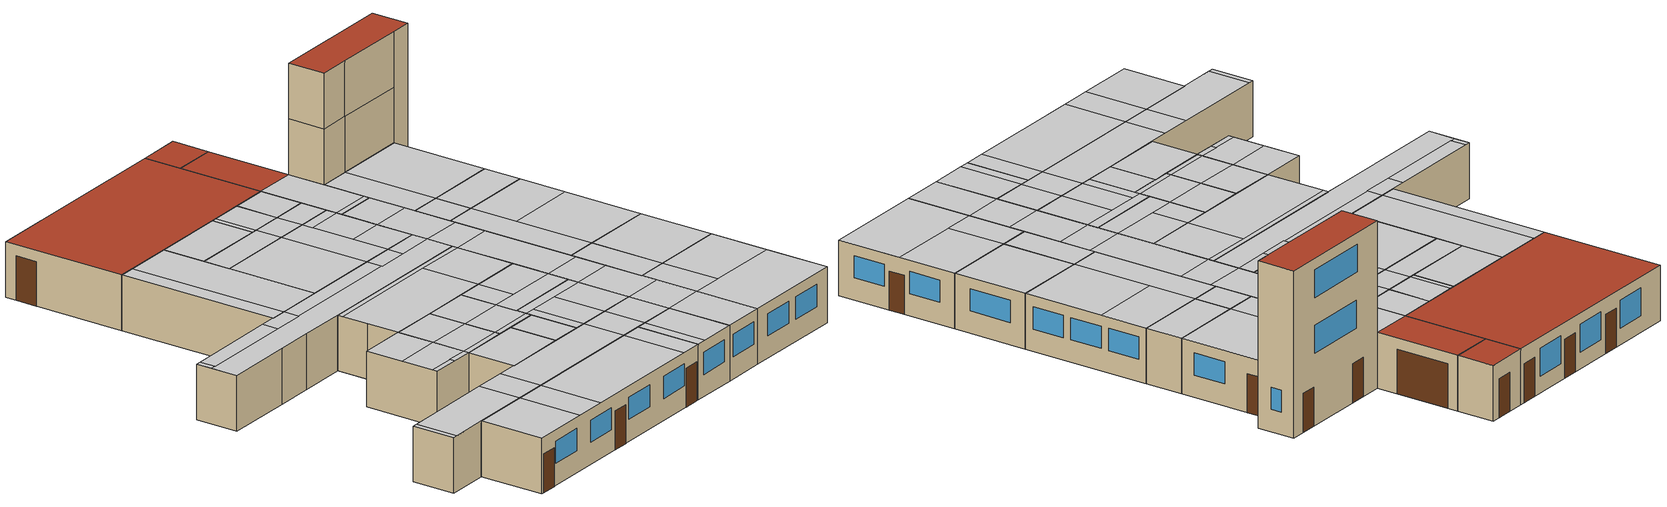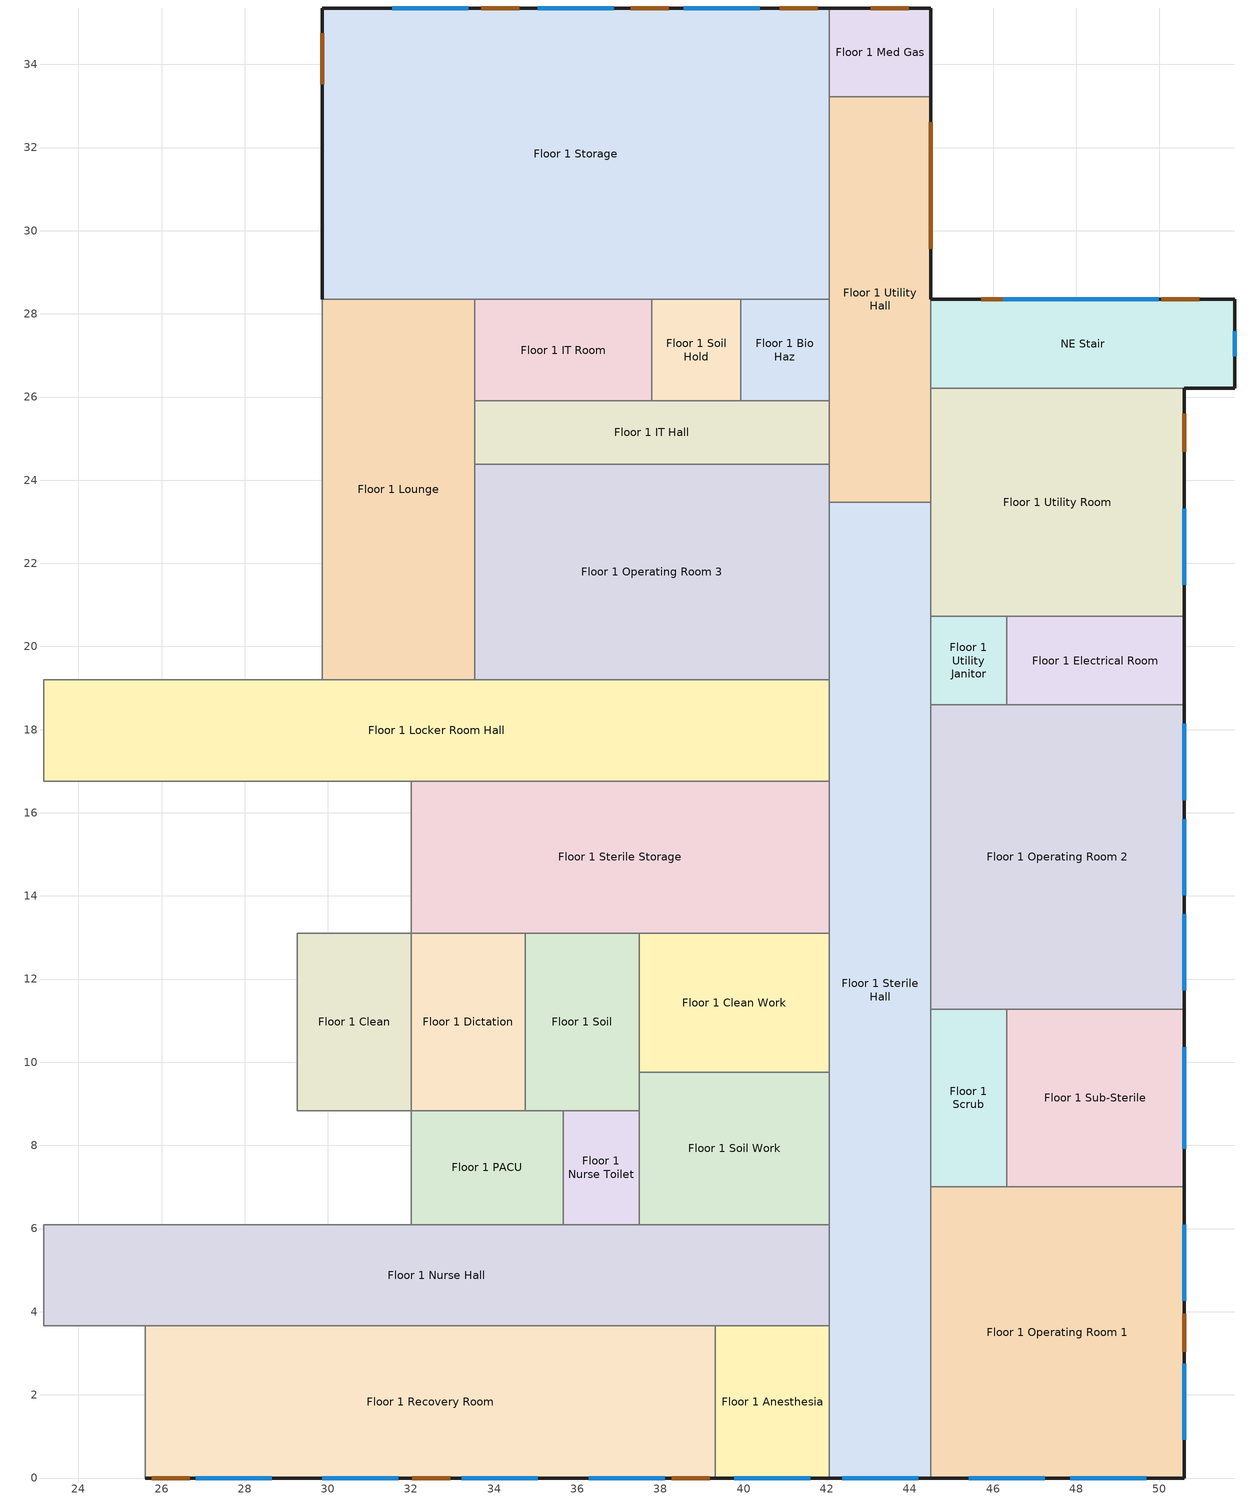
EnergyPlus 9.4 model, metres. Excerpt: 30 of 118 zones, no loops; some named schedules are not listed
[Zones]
Floor 1 Anesthesia
 floor ground (ext_slab_8in_with_carpet): 42.06,3.66 42.06,0 39.32,0 39.32,3.66 z0
 wall outside (nonres_ext_wall): 39.32,0 42.06,0 z0:3.05
 wall to Floor 1 Nurse Hall (int_wall): 42.06,3.66 39.32,3.66 z0:3.05
 wall to Floor 1 Recovery Room (int_wall): 39.32,3.66 39.32,0 z0:3.05
 wall to Floor 1 Sterile Hall (int_wall): 42.06,0 42.06,3.66 z0:3.05
 window (Window_U_0.40_SHGC_0.38): 39.78,0 41.61,0 z1.22:2.44
 ceiling to Floor 2 Exam 4 (int_slab_ceiling): 42.06,3.66 39.93,3.66 39.93,0 42.06,0 z3.05
 ceiling to Floor 2 Exam Hall 3 (int_slab_ceiling): 39.32,0 39.93,0 39.93,3.66 39.32,3.66 z3.05
Floor 1 Scrub
 floor ground (ext_slab_8in_with_carpet): 46.33,7.01 44.5,7.01 44.5,11.28 46.33,11.28 z0
 wall to Floor 1 Sterile Hall (int_wall): 44.5,11.28 44.5,7.01 z0:3.05
 wall to Floor 1 Operating Room 1 (int_wall): 44.5,7.01 46.33,7.01 z0:3.05
 wall to Floor 1 Operating Room 2 (int_wall): 46.33,11.28 44.5,11.28 z0:3.05
 wall to Floor 1 Sub-Sterile (int_wall): 46.33,7.01 46.33,11.28 z0:3.05
 ceiling to Floor 2 Office Hall (int_slab_ceiling): 44.5,7.01 46.33,7.01 46.33,11.28 44.5,11.28 z3.05
Floor 1 Clean
 floor ground (ext_slab_8in_with_carpet): 32,8.84 29.26,8.84 29.26,13.11 32,13.11 z0
 wall to Floor 1 Nourishment (int_wall): 29.26,13.11 29.26,8.84 z0:3.05
 wall to Floor 1 Dictation (int_wall): 32,8.84 32,13.11 z0:3.05
 wall to Floor 1 Nurse Station (int_wall): 29.26,8.84 32,8.84 z0:3.05
 wall to Floor 1 Humid (int_wall): 32,13.11 29.26,13.11 z0:3.05
 ceiling to Floor 2 Exam 3 (int_slab_ceiling): 32,8.84 32,9.14 30.78,9.14 30.78,8.84 z3.05
 ceiling to Floor 2 Reception Hall (int_slab_ceiling): 32,9.14 32,10.97 29.26,10.97 29.26,9.14 z3.05
 ceiling to Floor 2 X-Ray (int_slab_ceiling): 29.26,13.11 29.26,10.97 32,10.97 32,13.11 z3.05
 ceiling to Floor 2 Exam Hall 2 (int_slab_ceiling): 29.26,8.84 30.78,8.84 30.78,9.14 29.26,9.14 z3.05
Floor 1 Utility Hall
 floor ground (ext_slab_8in_with_carpet): 44.5,23.47 42.06,23.47 42.06,33.22 44.5,33.22 z0
 wall outside (nonres_ext_wall): 44.5,28.35 44.5,33.22 z0:3.05
 wall to Floor 1 Operating Room 3 (int_wall): 42.06,24.38 42.06,23.47 z0:3.05
 wall to Floor 1 IT Hall (int_wall): 42.06,25.91 42.06,24.38 z0:3.05
 wall to Floor 1 Utility Room (int_wall): 44.5,23.47 44.5,26.21 z0:3.05
 wall to Floor 1 Med Gas (int_wall): 44.5,33.22 42.06,33.22 z0:3.05
 wall to Floor 1 Storage (int_wall): 42.06,33.22 42.06,28.35 z0:3.05
 wall to NE Stair (int_wall): 44.5,26.21 44.5,28.35 z0:3.05
 wall to Floor 1 Bio Haz (int_wall): 42.06,28.35 42.06,25.91 z0:3.05
 wall to Floor 1 Sterile Hall (int_wall): 42.06,23.47 44.5,23.47 z0:3.05
 door (Overhead Door_con): 44.5,29.57 44.5,32.61 z0:2.44
 ceiling to Floor 2 Storage 2 (int_slab_ceiling): 44.5,23.47 44.5,23.77 42.06,23.77 42.06,23.47 z3.05
 ceiling to Floor 2 Exam 6 (int_slab_ceiling): 44.5,28.35 42.06,28.35 42.06,23.77 44.5,23.77 z3.05
 roof outside (nonres_roof): 42.06,33.22 42.06,28.35 44.5,28.35 44.5,33.22 z3.05
Floor 1 Operating Room 2
 floor ground (ext_slab_8in_with_carpet): 50.6,18.59 50.6,11.28 44.5,11.28 44.5,18.59 z0
 wall outside (nonres_ext_wall): 50.6,11.28 50.6,18.59 z0:3.05
 wall to Floor 1 Utility Janitor (int_wall): 46.33,18.59 44.5,18.59 z0:3.05
 wall to Floor 1 Electrical Room (int_wall): 50.6,18.59 46.33,18.59 z0:3.05
 wall to Floor 1 Sterile Hall (int_wall): 44.5,18.59 44.5,11.28 z0:3.05
 wall to Floor 1 Sub-Sterile (int_wall): 46.33,11.28 50.6,11.28 z0:3.05
 window (Window_U_0.40_SHGC_0.38): 50.6,16.31 50.6,18.14 / 50.6,11.73 50.6,13.56 / 50.6,14.02 50.6,15.85 z1.22:2.44
 ceiling to Floor 2 Utility (int_slab_ceiling): 46.33,18.59 46.33,15.85 50.6,15.85 50.6,18.59 z3.05
 ceiling to Floor 2 Office (int_slab_ceiling): 46.33,15.85 46.33,11.28 50.6,11.28 50.6,15.85 z3.05
 ceiling to Floor 2 Office Hall (int_slab_ceiling): 44.5,18.59 44.5,11.28 46.33,11.28 46.33,18.59 z3.05
Floor 1 Recovery Room
 floor ground (ext_slab_8in_with_carpet): 39.32,0 25.6,0 25.6,3.66 39.32,3.66 z0
 wall outside (nonres_ext_wall): 25.6,0 39.32,0 z0:3.05
 wall to Floor 1 Nurse Hall (int_wall): 39.32,3.66 25.6,3.66 z0:3.05
 wall to Floor 1 Step Down (int_wall): 25.6,3.66 25.6,0 z0:3.05
 window (Window_U_0.40_SHGC_0.38): 36.27,0 38.1,0 / 29.87,0 31.7,0 / 26.82,0 28.65,0 / 33.22,0 35.05,0 z1.22:2.44
 door (Swinging Door_con): 25.77,0 26.68,0 / 32.03,0 32.95,0 / 38.27,0 39.18,0 z0:2.13
 ceiling to Floor 2 Exam Hall 3 (int_slab_ceiling): 39.32,3.66 38.1,3.66 38.1,0 39.32,0 z3.05
 ceiling to Floor 2 Exam 3 (int_slab_ceiling): 30.78,0 38.1,0 38.1,3.66 30.78,3.66 z3.05
 ceiling to Floor 2 Exam Hall 2 (int_slab_ceiling): 28.96,0 30.78,0 30.78,3.66 28.96,3.66 z3.05
 ceiling to Floor 2 Exam 2 (int_slab_ceiling): 25.6,0 28.96,0 28.96,3.66 25.6,3.66 z3.05
Floor 1 PACU
 floor ground (ext_slab_8in_with_carpet): 32,6.1 32,8.84 35.66,8.84 35.66,6.1 z0
 wall to Floor 1 Soil (int_wall): 35.66,8.84 34.75,8.84 z0:3.05
 wall to Floor 1 Nurse Toilet (int_wall): 35.66,6.1 35.66,8.84 z0:3.05
 wall to Floor 1 Dictation (int_wall): 34.75,8.84 32,8.84 z0:3.05
 wall to Floor 1 Nurse Hall (int_wall): 32,6.1 35.66,6.1 z0:3.05
 wall to Floor 1 Nurse Station (int_wall): 32,8.84 32,6.1 z0:3.05
 ceiling to Floor 2 Exam 3 (int_slab_ceiling): 32,8.84 32,6.1 35.66,6.1 35.66,8.84 z3.05
Floor 1 Sterile Hall
 floor ground (ext_slab_8in_with_carpet): 42.06,23.47 44.5,23.47 44.5,0 42.06,0 z0
 wall outside (nonres_ext_wall): 42.06,0 44.5,0 z0:3.05
 wall to Floor 1 Utility Janitor (int_wall): 44.5,18.59 44.5,20.73 z0:3.05
 wall to Floor 1 Soil Work (int_wall): 42.06,9.75 42.06,6.1 z0:3.05
 wall to Floor 1 Locker Room Hall (int_wall): 42.06,19.2 42.06,16.76 z0:3.05
 wall to Floor 1 Operating Room 3 (int_wall): 42.06,23.47 42.06,19.2 z0:3.05
 wall to Floor 1 Nurse Hall (int_wall): 42.06,6.1 42.06,3.66 z0:3.05
 wall to Floor 1 Clean Work (int_wall): 42.06,13.11 42.06,9.75 z0:3.05
 wall to Floor 1 Operating Room 1 (int_wall): 44.5,0 44.5,7.01 z0:3.05
 wall to Floor 1 Sterile Storage (int_wall): 42.06,16.76 42.06,13.11 z0:3.05
 wall to Floor 1 Utility Room (int_wall): 44.5,20.73 44.5,23.47 z0:3.05
 window (Window_U_0.40_SHGC_0.38): 42.37,0 44.2,0 z1.22:2.44
 ceiling to Floor 2 Lounge (int_slab_ceiling): 42.06,6.1 44.5,6.1 44.5,9.14 42.06,9.14 z3.05
 ceiling to Floor 2 Reception Hall (int_slab_ceiling): 44.5,9.14 44.5,10.97 42.06,10.97 42.06,9.14 z3.05
 ceiling to Floor 2 Storage 2 (int_slab_ceiling): 42.06,23.47 42.06,21.34 44.5,21.34 44.5,23.47 z3.05
 ceiling to Floor 2 Conference (int_slab_ceiling): 44.5,0 44.5,3.66 42.06,3.66 42.06,0 z3.05
 ceiling to Floor 2 Scheduling 1 (int_slab_ceiling): 42.06,10.97 44.5,10.97 44.5,16.46 42.06,16.46 z3.05
 ceiling to Floor 2 Nurse Station 1 (int_slab_ceiling): 44.5,21.34 42.06,21.34 42.06,18.29 44.5,18.29 z3.05
 ceiling to Floor 2 Conference Toilet (int_slab_ceiling): 44.5,3.66 44.5,6.1 42.06,6.1 42.06,3.66 z3.05
 ceiling to Floor 2 Work Hall (int_slab_ceiling): 42.06,16.46 44.5,16.46 44.5,18.29 42.06,18.29 z3.05
Floor 1 IT Room
 floor ground (ext_slab_8in_with_carpet): 37.8,25.91 33.53,25.91 33.53,28.35 37.8,28.35 z0
 wall to Floor 1 IT Hall (int_wall): 33.53,25.91 37.8,25.91 z0:3.05
 wall to Floor 1 Storage (int_wall): 37.8,28.35 33.53,28.35 z0:3.05
 wall to Floor 1 Lounge (int_wall): 33.53,28.35 33.53,25.91 z0:3.05
 wall to Floor 1 Soil Hold (int_wall): 37.8,25.91 37.8,28.35 z0:3.05
 ceiling to Floor 2 Exam 7 (int_slab_ceiling): 33.53,25.91 37.8,25.91 37.8,28.35 33.53,28.35 z3.05
Floor 1 Electrical Room
 floor ground (ext_slab_8in_with_carpet): 50.6,20.73 50.6,18.59 46.33,18.59 46.33,20.73 z0
 wall outside (nonres_ext_wall): 50.6,18.59 50.6,20.73 z0:3.05
 wall to Floor 1 Utility Janitor (int_wall): 46.33,20.73 46.33,18.59 z0:3.05
 wall to Floor 1 Utility Room (int_wall): 50.6,20.73 46.33,20.73 z0:3.05
 ceiling to Floor 2 Exam 5 (int_slab_ceiling): 50.6,18.59 50.6,20.73 46.33,20.73 46.33,18.59 z3.05
Floor 1 Clean Work
 floor ground (ext_slab_8in_with_carpet): 37.49,9.75 37.49,13.11 42.06,13.11 42.06,9.75 z0
 wall to Floor 1 Soil (int_wall): 37.49,13.11 37.49,9.75 z0:3.05
 wall to Floor 1 Soil Work (int_wall): 37.49,9.75 42.06,9.75 z0:3.05
 wall to Floor 1 Sterile Storage (int_wall): 42.06,13.11 37.49,13.11 z0:3.05
 ceiling to Floor 2 Reception Hall (int_slab_ceiling): 42.06,10.97 37.49,10.97 37.49,9.75 42.06,9.75 z3.05
 ceiling to Floor 2 Scheduling 1 (int_slab_ceiling): 42.06,13.11 39.01,13.11 39.01,10.97 42.06,10.97 z3.05
 ceiling to Floor 2 X-Ray (int_slab_ceiling): 37.49,13.11 37.49,10.97 39.01,10.97 39.01,13.11 z3.05
Floor 1 Utility Janitor
 floor ground (ext_slab_8in_with_carpet): 46.33,18.59 44.5,18.59 44.5,20.73 46.33,20.73 z0
 wall to Floor 1 Utility Room (int_wall): 46.33,20.73 44.5,20.73 z0:3.05
 ceiling to Floor 2 Office Hall (int_slab_ceiling): 44.5,18.59 46.33,18.59 46.33,20.73 44.5,20.73 z3.05
Floor 1 IT Hall
 floor ground (ext_slab_8in_with_carpet): 33.53,24.38 33.53,25.91 42.06,25.91 42.06,24.38 z0
 wall to Floor 1 Bio Haz (int_wall): 42.06,25.91 39.93,25.91 z0:3.05
 wall to Floor 1 Soil Hold (int_wall): 39.93,25.91 37.8,25.91 z0:3.05
 wall to Floor 1 Lounge (int_wall): 33.53,25.91 33.53,24.38 z0:3.05
 wall to Floor 1 Operating Room 3 (int_wall): 33.53,24.38 42.06,24.38 z0:3.05
 ceiling to Floor 2 Exam Hall 4 (int_slab_ceiling): 39.93,25.91 38.1,25.91 38.1,24.38 39.93,24.38 z3.05
 ceiling to Floor 2 Exam 7 (int_slab_ceiling): 33.53,24.38 38.1,24.38 38.1,25.91 33.53,25.91 z3.05
 ceiling to Floor 2 Exam 6 (int_slab_ceiling): 42.06,25.91 39.93,25.91 39.93,24.38 42.06,24.38 z3.05
Floor 1 Lounge
 floor ground (ext_slab_8in_with_carpet): 29.87,19.2 29.87,28.35 33.53,28.35 33.53,19.2 z0
 wall to Floor 1 Storage (int_wall): 33.53,28.35 29.87,28.35 z0:3.05
 wall to Floor 1 Locker Room Hall (int_wall): 29.87,19.2 33.53,19.2 z0:3.05
 wall to Floor 1 Operating Room 3 (int_wall): 33.53,19.2 33.53,24.38 z0:3.05
 wall to Floor 1 Locker Room (int_wall): 29.87,28.35 29.87,19.2 z0:3.05
 ceiling to Floor 2 Exam 7 (int_slab_ceiling): 33.53,28.35 30.78,28.35 30.78,19.2 33.53,19.2 z3.05
 ceiling to Floor 2 Exam Hall 5 (int_slab_ceiling): 29.87,19.2 30.78,19.2 30.78,28.35 29.87,28.35 z3.05
Floor 1 Nurse Hall
 floor ground (ext_slab_8in_with_carpet): 23.16,6.1 42.06,6.1 42.06,3.66 23.16,3.66 z0
 wall to Floor 1 Nurse Toilet (int_wall): 37.49,6.1 35.66,6.1 z0:3.05
 wall to Floor 1 Pre-Op Hall (int_wall): 23.16,6.1 23.16,3.66 z0:3.05
 wall to Floor 1 Nurse Station (int_wall): 32,6.1 23.16,6.1 z0:3.05
 wall to Floor 1 Step Down (int_wall): 23.16,3.66 25.6,3.66 z0:3.05
 wall to Floor 1 Soil Work (int_wall): 42.06,6.1 37.49,6.1 z0:3.05
 ceiling to Floor 2 Exam Hall 2 (int_slab_ceiling): 28.96,3.66 30.78,3.66 30.78,6.1 28.96,6.1 z3.05
 ceiling to Floor 2 Exam 3 (int_slab_ceiling): 30.78,3.66 38.1,3.66 38.1,6.1 30.78,6.1 z3.05
 ceiling to Floor 2 Exam Hall 3 (int_slab_ceiling): 39.93,3.66 39.93,6.1 38.1,6.1 38.1,3.66 z3.05
 ceiling to Floor 2 Exam 2 (int_slab_ceiling): 28.96,3.66 28.96,6.1 23.47,6.1 23.47,3.66 z3.05
 ceiling to Floor 2 Exam Hall 1 (int_slab_ceiling): 23.16,3.66 23.47,3.66 23.47,6.1 23.16,6.1 z3.05
 ceiling to Floor 2 Storage 1 (int_slab_ceiling): 42.06,6.1 39.93,6.1 39.93,3.66 42.06,3.66 z3.05
Floor 1 Dictation
 floor ground (ext_slab_8in_with_carpet): 34.75,13.11 34.75,8.84 32,8.84 32,13.11 z0
 wall to Floor 1 Soil (int_wall): 34.75,8.84 34.75,13.11 z0:3.05
 wall to Floor 1 Sterile Storage (int_wall): 34.75,13.11 32,13.11 z0:3.05
 ceiling to Floor 2 Exam 3 (int_slab_ceiling): 34.75,8.84 34.75,9.14 32,9.14 32,8.84 z3.05
 ceiling to Floor 2 X-Ray (int_slab_ceiling): 32,13.11 32,10.97 34.75,10.97 34.75,13.11 z3.05
 ceiling to Floor 2 Reception Hall (int_slab_ceiling): 34.75,9.14 34.75,10.97 32,10.97 32,9.14 z3.05
Floor 1 Soil
 floor ground (ext_slab_8in_with_carpet): 37.49,8.84 34.75,8.84 34.75,13.11 37.49,13.11 z0
 wall to Floor 1 Soil Work (int_wall): 37.49,8.84 37.49,9.75 z0:3.05
 wall to Floor 1 Nurse Toilet (int_wall): 35.66,8.84 37.49,8.84 z0:3.05
 wall to Floor 1 Sterile Storage (int_wall): 37.49,13.11 34.75,13.11 z0:3.05
 ceiling to Floor 2 Exam 3 (int_slab_ceiling): 37.49,8.84 37.49,9.14 34.75,9.14 34.75,8.84 z3.05
 ceiling to Floor 2 X-Ray (int_slab_ceiling): 34.75,13.11 34.75,10.97 37.49,10.97 37.49,13.11 z3.05
 ceiling to Floor 2 Reception Hall (int_slab_ceiling): 37.49,9.14 37.49,10.97 34.75,10.97 34.75,9.14 z3.05
Floor 1 Storage
 floor ground (ext_slab_8in_with_carpet): 29.87,35.36 42.06,35.36 42.06,28.35 29.87,28.35 z0
 wall outside (nonres_ext_wall): 42.06,35.36 29.87,35.36 29.87,28.35 z0:3.05
 wall to Floor 1 Med Gas (int_wall): 42.06,33.22 42.06,35.36 z0:3.05
 wall to Floor 1 Bio Haz (int_wall): 39.93,28.35 42.06,28.35 z0:3.05
 wall to Floor 1 Soil Hold (int_wall): 37.8,28.35 39.93,28.35 z0:3.05
 window (Window_U_0.40_SHGC_0.38): 33.38,35.36 31.55,35.36 / 40.39,35.36 38.56,35.36 / 36.88,35.36 35.05,35.36 z0.91:2.44
 door (Swinging Door_con): 41.78,35.36 40.87,35.36 / 34.61,35.36 33.69,35.36 / 38.2,35.36 37.29,35.36 z0:2.13; 29.87,34.75 29.87,33.53 z0:2.44
 roof outside (nonres_roof): 42.06,35.36 29.87,35.36 29.87,28.35 42.06,28.35 z3.05
Floor 1 Sterile Storage
 floor ground (ext_slab_8in_with_carpet): 42.06,16.76 42.06,13.11 32,13.11 32,16.76 z0
 wall to Floor 1 Humid (int_wall): 32,14.94 32,13.11 z0:3.05
 wall to Floor 1 Locker Room Hall (int_wall): 42.06,16.76 32,16.76 z0:3.05
 wall to Floor 1 Nurse Janitor (int_wall): 32,16.76 32,14.94 z0:3.05
 ceiling to Floor 2 X-Ray (int_slab_ceiling): 39.01,13.11 39.01,16.46 32,16.46 32,13.11 z3.05
 ceiling to Floor 2 Scheduling 1 (int_slab_ceiling): 42.06,13.11 42.06,16.46 39.01,16.46 39.01,13.11 z3.05
 ceiling to Floor 2 Work Hall (int_slab_ceiling): 32,16.76 32,16.46 42.06,16.46 42.06,16.76 z3.05
Floor 1 Nurse Toilet
 floor ground (ext_slab_8in_with_carpet): 35.66,6.1 35.66,8.84 37.49,8.84 37.49,6.1 z0
 wall to Floor 1 Soil Work (int_wall): 37.49,6.1 37.49,8.84 z0:3.05
 ceiling to Floor 2 Exam 3 (int_slab_ceiling): 35.66,8.84 35.66,6.1 37.49,6.1 37.49,8.84 z3.05
Floor 1 Locker Room Hall
 floor ground (ext_slab_8in_with_carpet): 23.16,16.76 23.16,19.2 42.06,19.2 42.06,16.76 z0
 wall to Floor 1 Locker Room (int_wall): 29.87,19.2 23.16,19.2 z0:3.05
 wall to Floor 1 Nourishment (int_wall): 27.13,16.76 29.26,16.76 z0:3.05
 wall to Floor 1 Pre-Op Hall (int_wall): 23.16,19.2 23.16,16.76 z0:3.05
 wall to Floor 1 Nurse Janitor (int_wall): 29.26,16.76 32,16.76 z0:3.05
 wall to Floor 1 Pre-Op Room 2 (int_wall): 23.16,16.76 27.13,16.76 z0:3.05
 wall to Floor 1 Operating Room 3 (int_wall): 42.06,19.2 33.53,19.2 z0:3.05
 ceiling to Floor 2 Exam Hall 5 (int_slab_ceiling): 28.96,19.2 28.96,18.29 30.78,18.29 30.78,19.2 z3.05
 ceiling to Floor 2 Nurse Station 2 (int_slab_ceiling): 28.96,19.2 23.47,19.2 23.47,18.29 28.96,18.29 z3.05
 ceiling to Floor 2 Nurse Station 1 (int_slab_ceiling): 42.06,19.2 39.93,19.2 39.93,18.29 42.06,18.29 z3.05
 ceiling to Floor 2 Exam Hall 4 (int_slab_ceiling): 39.93,19.2 38.1,19.2 38.1,18.29 39.93,18.29 z3.05
 ceiling to Floor 2 Work Hall (int_slab_ceiling): 42.06,18.29 23.16,18.29 23.16,16.76 42.06,16.76 z3.05
 ceiling to Floor 2 Exam 7 (int_slab_ceiling): 30.78,19.2 30.78,18.29 38.1,18.29 38.1,19.2 z3.05
 ceiling to Floor 2 Exam Hall 6 (int_slab_ceiling): 23.16,18.29 23.47,18.29 23.47,19.2 23.16,19.2 z3.05
NE Stair
 floor ground (ext_slab_8in_with_carpet): 51.82,28.35 51.82,26.21 44.5,26.21 44.5,28.35 z0
 wall outside (nonres_ext_wall): 50.6,26.21 51.82,26.21 51.82,28.35 44.5,28.35 z0:9.14
 wall to Floor 2 Office Hall (int_wall): 44.5,26.21 46.33,26.21 z3.05:6.1
 wall to Floor 2 Exam 6 (int_wall): 44.5,28.35 44.5,26.21 z3.05:6.1
 wall to Floor 3 Mechanical (int_wall): 46.33,26.21 50.6,26.21 z6.1:9.14
 wall to Floor 1 Utility Room (int_wall): 44.5,26.21 50.6,26.21 z0:3.05
 wall to Floor 3 Mechanical Hall (int_wall): 44.5,26.21 46.33,26.21 z6.1:9.14
 wall to Floor 2 Exam 5 (int_wall): 46.33,26.21 50.6,26.21 z3.05:6.1
 wall to Floor 3 Lounge (int_wall): 44.5,28.35 44.5,26.21 z6.1:9.14
 window (Window_U_0.40_SHGC_0.38): 49.99,28.35 46.24,28.35 z7.01:8.53; 51.82,26.97 51.82,27.58 z1.22:2.44; 49.99,28.35 46.33,28.35 z3.96:5.49
 door (Swinging Door_con): 46.63,28.35 45.72,28.35 / 50.96,28.35 50.05,28.35 z0:2.13
 roof outside (nonres_roof): 51.82,26.21 51.82,28.35 44.5,28.35 44.5,26.21 z9.14
Floor 1 Utility Room
 floor ground (ext_slab_8in_with_carpet): 44.5,20.73 44.5,26.21 50.6,26.21 50.6,20.73 z0
 wall outside (nonres_ext_wall): 50.6,20.73 50.6,26.21 z0:3.05
 window (Window_U_0.40_SHGC_0.38): 50.6,21.49 50.6,23.32 z1.22:2.44
 door (Swinging Door_con): 50.6,24.69 50.6,25.6 z0:2.13
 ceiling to Floor 2 Office Hall (int_slab_ceiling): 46.33,26.21 44.5,26.21 44.5,20.73 46.33,20.73 z3.05
 ceiling to Floor 2 Exam 5 (int_slab_ceiling): 46.33,26.21 46.33,20.73 50.6,20.73 50.6,26.21 z3.05
Floor 1 Operating Room 1
 floor ground (ext_slab_8in_with_carpet): 50.6,7.01 50.6,0 44.5,0 44.5,7.01 z0
 wall outside (nonres_ext_wall): 44.5,0 50.6,0 50.6,7.01 z0:3.05
 wall to Floor 1 Sub-Sterile (int_wall): 50.6,7.01 46.33,7.01 z0:3.05
 window (Window_U_0.40_SHGC_0.38): 45.42,0 47.24,0 / 50.6,0.91 50.6,2.74 / 47.85,0 49.68,0 / 50.6,4.27 50.6,6.1 z1.22:2.44
 door (Swinging Door_con): 50.6,3.03 50.6,3.95 z0:2.13
 ceiling to Floor 2 Office Hall (int_slab_ceiling): 44.5,3.66 46.33,3.66 46.33,7.01 44.5,7.01 z3.05
 ceiling to Floor 2 Conference (int_slab_ceiling): 50.6,0 50.6,3.66 44.5,3.66 44.5,0 z3.05
 ceiling to Floor 2 Office (int_slab_ceiling): 50.6,7.01 46.33,7.01 46.33,3.66 50.6,3.66 z3.05
Floor 1 Operating Room 3
 floor ground (ext_slab_8in_with_carpet): 42.06,24.38 42.06,19.2 33.53,19.2 33.53,24.38 z0
 ceiling to Floor 2 Exam 6 (int_slab_ceiling): 39.93,24.38 39.93,23.77 42.06,23.77 42.06,24.38 z3.05
 ceiling to Floor 2 Exam Hall 4 (int_slab_ceiling): 39.93,24.38 38.1,24.38 38.1,19.2 39.93,19.2 z3.05
 ceiling to Floor 2 Storage 2 (int_slab_ceiling): 39.93,23.77 39.93,21.34 42.06,21.34 42.06,23.77 z3.05
 ceiling to Floor 2 Exam 7 (int_slab_ceiling): 33.53,19.2 38.1,19.2 38.1,24.38 33.53,24.38 z3.05
 ceiling to Floor 2 Nurse Station 1 (int_slab_ceiling): 42.06,19.2 42.06,21.34 39.93,21.34 39.93,19.2 z3.05
Floor 1 Soil Hold
 floor ground (ext_slab_8in_with_carpet): 39.93,28.35 39.93,25.91 37.8,25.91 37.8,28.35 z0
 wall to Floor 1 Bio Haz (int_wall): 39.93,25.91 39.93,28.35 z0:3.05
 ceiling to Floor 2 Exam Hall 4 (int_slab_ceiling): 39.93,28.35 38.1,28.35 38.1,25.91 39.93,25.91 z3.05
 ceiling to Floor 2 Exam 7 (int_slab_ceiling): 37.8,25.91 38.1,25.91 38.1,28.35 37.8,28.35 z3.05
Floor 1 Soil Work
 floor ground (ext_slab_8in_with_carpet): 42.06,9.75 42.06,6.1 37.49,6.1 37.49,9.75 z0
 ceiling to Floor 2 Reception Hall (int_slab_ceiling): 42.06,9.14 42.06,9.75 37.49,9.75 37.49,9.14 z3.05
 ceiling to Floor 2 Dictation (int_slab_ceiling): 42.06,6.1 42.06,9.14 39.93,9.14 39.93,6.1 z3.05
 ceiling to Floor 2 Exam 3 (int_slab_ceiling): 37.49,6.1 38.1,6.1 38.1,9.14 37.49,9.14 z3.05
 ceiling to Floor 2 Exam Hall 3 (int_slab_ceiling): 38.1,6.1 39.93,6.1 39.93,9.14 38.1,9.14 z3.05
Floor 1 Bio Haz
 floor ground (ext_slab_8in_with_carpet): 42.06,28.35 42.06,25.91 39.93,25.91 39.93,28.35 z0
 ceiling to Floor 2 Exam 6 (int_slab_ceiling): 42.06,25.91 42.06,28.35 39.93,28.35 39.93,25.91 z3.05
Floor 1 Sub-Sterile
 floor ground (ext_slab_8in_with_carpet): 46.33,7.01 46.33,11.28 50.6,11.28 50.6,7.01 z0
 wall outside (nonres_ext_wall): 50.6,7.01 50.6,11.28 z0:3.05
 window (Window_U_0.40_SHGC_0.38): 50.6,7.92 50.6,10.36 z1.22:2.44
 ceiling to Floor 2 Office (int_slab_ceiling): 46.33,11.28 46.33,7.01 50.6,7.01 50.6,11.28 z3.05
Floor 1 Med Gas
 floor ground (ext_slab_8in_with_carpet): 42.06,33.22 42.06,35.36 44.5,35.36 44.5,33.22 z0
 wall outside (nonres_ext_wall): 44.5,33.22 44.5,35.36 42.06,35.36 z0:3.05
 door (Swinging Door_con): 43.97,35.36 43.06,35.36 z0:2.13
 roof outside (nonres_roof): 42.06,35.36 42.06,33.22 44.5,33.22 44.5,35.36 z3.05
[Building]
OutPatient HealthCare: Loads convergence tolerance value=0.04; Maximum number of warmup days=25; Minimum number of warmup days=6; North axis=0; Solar distribution=FullInteriorAndExterior; Temperature convergence tolerance value=0.2; Terrain=City
[Site:GroundTemperature:BuildingSurface]
20.37, 20.33, 20.37, 20.39, 20.49, 21.49, 21.73, 21.79, 21.81, 20.84, 20.59, 20.45
[Site:Location]
Denver-Aurora-Buckley.AFB_CO_USA WMO=724695: Elevation=1726; Latitude=39.72; Longitude=-104.75; Time zone=-7
[Site:WaterMainsTemperature]
Annual average outdoor air temperature=9.95; Calculation method=Correlation; Maximum difference in monthly average outdoor air temperatures=23.7
[SizingPeriod:DesignDay] Barometric pressure=82237; Day of month=21; Daylight saving time indicator=No; Dry bulb temperature range modifier type=DefaultMultipliers; Humidity condition type=WetBulb; Rain indicator=No; Snow indicator=No
Name | Ashrae clear sky optical depth for beam irradiance taub | Ashrae clear sky optical depth for diffuse irradiance taud | Daily dry bulb temperature range | Day type | Maximum dry bulb temperature | Month | Solar model indicator | Wetbulb or dewpoint at maximum dry bulb | Wind direction | Wind speed | Sky clearness
Denver-Aurora-Buckley.AFB_CO_USA Ann Clg .4% Condns DB=>MWB | 0.423 | 2.02 | 14.8 | SummerDesignDay | 33.9 | 7 | ASHRAETau | 15 | 30 | 3.6
Denver-Aurora-Buckley.AFB_CO_USA Ann Htg 99.6% Condns DB |  |  | 0 | WinterDesignDay | -17.9 | 12 | ASHRAEClearSky | -17.9 | 180 | 2.5 | 0
[Construction]
InteriorFurnishings: Std Wood 6inch
Overhead Door_con: Overhead Door_con Panel
Swinging Door_con: Opaque Door panel_con
Window_U_0.40_SHGC_0.38: Glass_8652_LayerAvg, Gap_1_W_0_0127, Glass_102_LayerAvg
ext_slab_8in_with_carpet: 200mm Normalweight concrete floor, CP02 CARPET PAD
int_slab_ceiling: CP02 CARPET PAD, 100mm Normalweight concrete floor
int_wall: G01 13mm gypsum board, G01 13mm gypsum board
nonres_ext_wall: F07 25mm stucco, G01 16mm gypsum board, Nonres_Exterior_Wall_Insulation, G01 16mm gypsum board
nonres_roof: F13 Built-up roofing, Nonres_Roof_Insulation, F08 Metal surface
[Material]
Name | Conductivity | Density | Roughness | Specific heat | Thickness | Solar absorptance | Thermal absorptance | Visible absorptance
100mm Normalweight concrete floor | 2.31 | 2322 | MediumRough | 832 | 0.1016
200mm Normalweight concrete floor | 2.31 | 2322 | MediumRough | 832 | 0.2032
F07 25mm stucco | 0.72 | 1856 | Smooth | 840 | 0.0254 | 0.7 | 0.9 | 0.7
F08 Metal surface | 45.28 | 7824 | Smooth | 500 | 0.0008
F13 Built-up roofing | 0.16 | 1120 | Rough | 1460 | 0.0095 | 0.7 | 0.9
G01 13mm gypsum board | 0.16 | 800 | Smooth | 1090 | 0.0127 | 0.7 | 0.9 | 0.5
G01 16mm gypsum board | 0.16 | 800 | MediumSmooth | 1090 | 0.0159
Std Wood 6inch | 0.12 | 540 | MediumSmooth | 1210 | 0.15 | 0.7 | 0.9 | 0.7
[Material:NoMass] Solar absorptance=0.7; Thermal absorptance=0.9
Name | Roughness | Thermal resistance | Visible absorptance
CP02 CARPET PAD | VeryRough | 0.21648 | 0.8
Nonres_Exterior_Wall_Insulation | MediumSmooth | 2.81828 | 0.7
Nonres_Roof_Insulation | MediumSmooth | 5.30668 | 0.7
Opaque Door panel_con | MediumRough | 0.475964 | 0.7
Overhead Door_con Panel | MediumRough | 0.567742 | 0.7
[WindowMaterial:Gas]
Gap_1_W_0_0127: Gas type=Air; Thickness=0.0127
[WindowMaterial:Glazing] Front side infrared hemispherical emissivity=0.84; Infrared transmittance at normal incidence=0; Optical data type=SpectralAverage
Name | Back side infrared hemispherical emissivity | Back side solar reflectance at normal incidence | Back side visible reflectance at normal incidence | Conductivity | Front side solar reflectance at normal incidence | Front side visible reflectance at normal incidence | Solar transmittance at normal incidence | Thickness | Visible transmittance at normal incidence
Glass_102_LayerAvg | 0.84 | 0.0748545 | 0.082564 | 1 | 0.0747638 | 0.082563 | 0.833848 | 0.003048 | 0.89926
Glass_8652_LayerAvg | 0.39 | 0.462105 | 0.306829 | 0.962 | 0.298987 | 0.209449 | 0.343691 | 0.003059 | 0.487937
[AvailabilityManager:NightCycle]
AHU-2 Availability Manager: Applicability schedule=Always_On; Control type=CycleOnAny; Cycling run time=1800; Cycling run time control type=FixedRunTime; Fan schedule=HVACOperationSchd; Thermostat tolerance=1
[AvailabilityManager:Scheduled]
AHU-1 Availability Manager: Schedule=HVACOperationSchd
[ElectricEquipment] Design level calculation method=EquipmentLevel; End use subcategory=General; Fraction latent=0; Fraction lost=0; Fraction radiant=0.5; Schedule=BLDG_EQUIP_SCH
Name | Zone or zonelist | Design level
Floor 1 Anesthesia_PlugMisc_Equip | Floor 1 Anesthesia | 216.0219
Floor 1 Bio Haz_PlugMisc_Equip | Floor 1 Bio Haz | 5.6188
Floor 1 Clean Work_PlugMisc_Equip | Floor 1 Clean Work | 330.0334
Floor 1 Clean_PlugMisc_Equip | Floor 1 Clean | 252.0255
Floor 1 Dictation_PlugMisc_Equip | Floor 1 Dictation | 138.5965
Floor 1 Electrical Room_PlugMisc_Equip | Floor 1 Electrical Room | 490.0041
Floor 1 IT Hall_PlugMisc_Equip | Floor 1 IT Hall | 56.0577
Floor 1 IT Room_PlugMisc_Equip | Floor 1 IT Room | 123.1969
Floor 1 Locker Room Hall_PlugMisc_Equip | Floor 1 Locker Room Hall | 198.6044
Floor 1 Lounge_PlugMisc_Equip | Floor 1 Lounge | 1079.94
Floor 1 Med Gas_PlugMisc_Equip | Floor 1 Med Gas | 5.6188
Floor 1 Nurse Hall_PlugMisc_Equip | Floor 1 Nurse Hall | 198.6044
Floor 1 Nurse Toilet_PlugMisc_Equip | Floor 1 Nurse Toilet | 21.6223
Floor 1 Operating Room 1_PlugMisc_Equip | Floor 1 Operating Room 1 | 1840.19
Floor 1 Operating Room 2_PlugMisc_Equip | Floor 1 Operating Room 2 | 1920.19
Floor 1 Operating Room 3_PlugMisc_Equip | Floor 1 Operating Room 3 | 1904.19
Floor 1 PACU_PlugMisc_Equip | Floor 1 PACU | 323.9826
Floor 1 Recovery Room_PlugMisc_Equip | Floor 1 Recovery Room | 1619.91
Floor 1 Scrub_PlugMisc_Equip | Floor 1 Scrub | 33.6346
Floor 1 Soil Hold_PlugMisc_Equip | Floor 1 Soil Hold | 112.0113
Floor 1 Soil Work_PlugMisc_Equip | Floor 1 Soil Work | 360.0364
Floor 1 Soil_PlugMisc_Equip | Floor 1 Soil | 252.0255
Floor 1 Sterile Hall_PlugMisc_Equip | Floor 1 Sterile Hall | 246.6539
Floor 1 Sterile Storage_PlugMisc_Equip | Floor 1 Sterile Storage | 39.7328
Floor 1 Storage_PlugMisc_Equip | Floor 1 Storage | 92.3085
Floor 1 Sub-Sterile_PlugMisc_Equip | Floor 1 Sub-Sterile | 78.4808
Floor 1 Utility Hall_PlugMisc_Equip | Floor 1 Utility Hall | 102.5055
Floor 1 Utility Janitor_PlugMisc_Equip | Floor 1 Utility Janitor | 4.2141
Floor 1 Utility Room_PlugMisc_Equip | Floor 1 Utility Room | 36.1207
NE Stair_PlugMisc_Equip | NE Stair | 67.2692
[EnergyManagementSystem:Actuator]
Name | Actuated component control type | Actuated component type | Actuated component unique
AHU_1_ExtraElecHeatC_Status | Schedule Value | Schedule:Compact | AHU-1_ExtraElecHeatC_Sch
AHU_1_ExtraWaterHeatC_SP | Temperature Setpoint | System Node Setpoint | AHU-1 Supply Equipment Outlet Node
AHU_1_ExtraWaterHeatC_Status | Schedule Value | Schedule:Compact | AHU-1_ExtraWaterHeatC_Sch
BoilerCurve | Curve Result | Curve | HeatSys1 Boiler Non-Condensing Boiler Curve
CLGSETP_SCH_Actuator | Schedule Value | Schedule:Compact | CLGSETP_SCH_Yes_Optimum
HTGSETP_SCH_Actuator | Schedule Value | Schedule:Compact | HTGSETP_SCH_Yes_Optimum
[EnergyManagementSystem:GlobalVariable]
EnergyManagementSystem:GlobalVariable 1: AHU_1_PreheatDeltaT
EnergyManagementSystem:GlobalVariable 2: BoilerType; CapRated; EtRated; PLRx; Ecx; SkinLossRate
[EnergyManagementSystem:OutputVariable] Type of data in variable=Averaged; Update frequency=SystemTimestep
Name | Ems variable
AHU_1_ExtraElecHeatC_Status | AHU_1_ExtraElecHeatC_Status
AHU_1_ExtraWaterHeatC_SP | AHU_1_ExtraWaterHeatC_SP
AHU_1_ExtraWaterHeatC_Status | AHU_1_ExtraWaterHeatC_Status
AHU_1_PreheatDeltaT | AHU_1_PreheatDeltaT
[EnergyManagementSystem:Program]
AHU_1_Main: IF AHU_1_Humidifier_Status > 0; SET AHU_1_ExtraElecHeatC_Status = 1; SET AHU_1_ExtraElecHeatC_SP = AHU_1_AfterHumidifier_Temp + 0.36; ELSE; SET AHU_1_ExtraElecHeatC_Status = 0; SET AHU_1_ExtraElecHeatC_SP = NULL; ENDIF; IF T_OA < 10 && AHU_1_HeatC_Status >0; SET HeatGain = 0 * (AHU_1_FanDesignMass/1.2) *2118; SET FlowRate = (AHU_1_FanMassFlow/1.2)*2118; SET AHU_1_PreheatDeltaT = HeatGain/(1.08*FlowRate); SET AHU_1_ExtraWaterHeatC_Status = 1; SET AHU_1_ExtraWaterHeatC_SP = AHU_1_AfterElecHeatC_Temp + AHU_1_PreheatDeltaT; ELSE; SET AHU_1_ExtraWaterHeatC_Status = 0; SET AHU_1_ExtraWaterHeatC_SP = NULL; ENDIF
[Exterior:Lights] Control option=AstronomicalClock; End use subcategory=General
Name | Design level | Schedule
Exterior_Lights_a | 173.8 | Exterior_lighting_schedule_a
Exterior_Lights_b | 1402 | Exterior_lighting_schedule_b_2016
Exterior_Lights_c | 4148.2 | Exterior_lighting_schedule_c_2016
[GasEquipment] Design level calculation method=EquipmentLevel; End use subcategory=General; Fraction latent=0; Fraction lost=0.5; Fraction radiant=0; Schedule=BLDG_EQUIP_SCH_BASE
Name | Zone or zonelist | Design level
Floor 1 Operating Room 1_GasMisc_Equip | Floor 1 Operating Room 1 | 3217.98
Floor 1 Operating Room 2_GasMisc_Equip | Floor 1 Operating Room 2 | 3357.89
Floor 1 Operating Room 3_GasMisc_Equip | Floor 1 Operating Room 3 | 3329.91
[InternalMass] Construction=InteriorFurnishings
Name | Zone or zonelist | Surface area
Floor 1 Anesthesia_InternalMass_1 | Floor 1 Anesthesia | 20.0671
Floor 1 Bio Haz_InternalMass_1 | Floor 1 Bio Haz | 10.4051
Floor 1 Clean Work_InternalMass_1 | Floor 1 Clean Work | 30.658
Floor 1 Clean_InternalMass_1 | Floor 1 Clean | 23.4116
Floor 1 Dictation_InternalMass_1 | Floor 1 Dictation | 23.4116
Floor 1 Electrical Room_InternalMass_1 | Floor 1 Electrical Room | 18.209
Floor 1 IT Hall_InternalMass_1 | Floor 1 IT Hall | 26.0129
Floor 1 IT Room_InternalMass_1 | Floor 1 IT Room | 20.8103
Floor 1 Locker Room Hall_InternalMass_1 | Floor 1 Locker Room Hall | 92.1598
Floor 1 Lounge_InternalMass_1 | Floor 1 Lounge | 66.8902
Floor 1 Med Gas_InternalMass_1 | Floor 1 Med Gas | 10.4051
Floor 1 Nurse Hall_InternalMass_1 | Floor 1 Nurse Hall | 92.1598
Floor 1 Nurse Toilet_InternalMass_1 | Floor 1 Nurse Toilet | 10.0335
Floor 1 Operating Room 1_InternalMass_1 | Floor 1 Operating Room 1 | 85.4708
Floor 1 Operating Room 2_InternalMass_1 | Floor 1 Operating Room 2 | 89.1869
Floor 1 Operating Room 3_InternalMass_1 | Floor 1 Operating Room 3 | 88.4437
Floor 1 PACU_InternalMass_1 | Floor 1 PACU | 20.0671
Floor 1 Recovery Room_InternalMass_1 | Floor 1 Recovery Room | 100.3353
Floor 1 Scrub_InternalMass_1 | Floor 1 Scrub | 15.6077
Floor 1 Soil Hold_InternalMass_1 | Floor 1 Soil Hold | 10.4051
Floor 1 Soil Work_InternalMass_1 | Floor 1 Soil Work | 33.4451
Floor 1 Soil_InternalMass_1 | Floor 1 Soil | 23.4116
Floor 1 Sterile Hall_InternalMass_1 | Floor 1 Sterile Hall | 114.4565
Floor 1 Sterile Storage_InternalMass_1 | Floor 1 Sterile Storage | 73.5792
Floor 1 Storage_InternalMass_1 | Floor 1 Storage | 170.9416
Floor 1 Sub-Sterile_InternalMass_1 | Floor 1 Sub-Sterile | 36.418
Floor 1 Utility Hall_InternalMass_1 | Floor 1 Utility Hall | 47.5664
Floor 1 Utility Janitor_InternalMass_1 | Floor 1 Utility Janitor | 7.8039
Floor 1 Utility Room_InternalMass_1 | Floor 1 Utility Room | 66.8902
NE Stair_InternalMass_1 | NE Stair | 31.2154
[Lights] Design level calculation method=Watts/Area; End use subcategory=General; Fraction radiant=0.7; Fraction replaceable=1; Fraction visible=0.2; Return air fraction=0; Return air fraction calculated from plenum temperature=No
Name | Zone or zonelist | Schedule | Watts per zone floor area
Floor 1 Anesthesia_Lights | Floor 1 Anesthesia | BLDG_LIGHT_SCH | 18.0834
Floor 1 Bio Haz_Lights | Floor 1 Bio Haz | BLDG_LIGHT_STORAGE_SCH | 4.9514
Floor 1 Clean Work_Lights | Floor 1 Clean Work | BLDG_LIGHT_SCH | 18.0834
Floor 1 Clean_Lights | Floor 1 Clean | BLDG_LIGHT_SCH | 18.0834
Floor 1 Dictation_Lights | Floor 1 Dictation | BLDG_LIGHT_OFFICE_SCH | 10.0104
Floor 1 Electrical Room_Lights | Floor 1 Electrical Room | BLDG_LIGHT_SCH | 18.0834
Floor 1 IT Hall_Lights | Floor 1 IT Hall | BLDG_LIGHT_CORRIDOR_SCH | 8.52502
Floor 1 IT Room_Lights | Floor 1 IT Room | BLDG_LIGHT_OFFICE_SCH | 10.0104
Floor 1 Locker Room Hall_Lights | Floor 1 Locker Room Hall | BLDG_LIGHT_CORRIDOR_SCH | 8.52502
Floor 1 Lounge_Lights | Floor 1 Lounge | BLDG_LIGHT_LOUNGE_SCH | 8.39585
Floor 1 Med Gas_Lights | Floor 1 Med Gas | BLDG_LIGHT_STORAGE_SCH | 4.9514
Floor 1 Nurse Hall_Lights | Floor 1 Nurse Hall | BLDG_LIGHT_CORRIDOR_SCH | 8.52502
Floor 1 Nurse Toilet_Lights | Floor 1 Nurse Toilet | BLDG_LIGHT_TOILET_SCH | 10.5486
Floor 1 Operating Room 1_Lights | Floor 1 Operating Room 1 | BLDG_LIGHT_SCH | 23.3577
Floor 1 Operating Room 2_Lights | Floor 1 Operating Room 2 | BLDG_LIGHT_SCH | 23.3577
Floor 1 Operating Room 3_Lights | Floor 1 Operating Room 3 | BLDG_LIGHT_SCH | 23.3577
Floor 1 PACU_Lights | Floor 1 PACU | BLDG_LIGHT_SCH | 11.0868
Floor 1 Recovery Room_Lights | Floor 1 Recovery Room | BLDG_LIGHT_SCH | 11.0868
Floor 1 Scrub_Lights | Floor 1 Scrub | BLDG_LIGHT_CORRIDOR_SCH | 8.52502
Floor 1 Soil Hold_Lights | Floor 1 Soil Hold | BLDG_LIGHT_SCH | 18.0834
Floor 1 Soil Work_Lights | Floor 1 Soil Work | BLDG_LIGHT_SCH | 18.0834
Floor 1 Soil_Lights | Floor 1 Soil | BLDG_LIGHT_SCH | 18.0834
Floor 1 Sterile Hall_Lights | Floor 1 Sterile Hall | BLDG_LIGHT_CORRIDOR_SCH | 8.52502
Floor 1 Sterile Storage_Lights | Floor 1 Sterile Storage | BLDG_LIGHT_STORAGE_SCH | 4.9514
Floor 1 Storage_Lights | Floor 1 Storage | BLDG_LIGHT_STORAGE_SCH | 4.9514
Floor 1 Sub-Sterile_Lights | Floor 1 Sub-Sterile | BLDG_LIGHT_CORRIDOR_SCH | 8.52502
Floor 1 Utility Hall_Lights | Floor 1 Utility Hall | BLDG_LIGHT_CORRIDOR_SCH | 8.52502
Floor 1 Utility Janitor_Lights | Floor 1 Utility Janitor | BLDG_LIGHT_STORAGE_SCH | 4.9514
Floor 1 Utility Room_Lights | Floor 1 Utility Room | BLDG_LIGHT_STORAGE_SCH | 4.9514
NE Stair_Lights | NE Stair | BLDG_LIGHT_CORRIDOR_SCH | 8.52502
[People] Activity level schedule=ACTIVITY_SCH; Air velocity schedule=AIR_VELO_SCH; Clothing insulation calculation method=ClothingInsulationSchedule; Clothing insulation schedule=CLOTHING_SCH; Enable ashrae 55 comfort warnings=No; Fraction radiant=0.3; Mean radiant temperature calculation type=ZoneAveraged; Number of people calculation method=People/Area; Number of people schedule=BLDG_OCC_SCH; Sensible heat fraction=Autocalculate; Thermal comfort model 1 type=Fanger; Work efficiency schedule=WORK_EFF_SCH
Name | Zone or zonelist | People per zone floor area
Floor 1 Anesthesia People | Floor 1 Anesthesia | 0.215299
Floor 1 Clean People | Floor 1 Clean | 0.215299
Floor 1 Clean Work People | Floor 1 Clean Work | 0.215299
Floor 1 Dictation People | Floor 1 Dictation | 0.0538248
Floor 1 IT Room People | Floor 1 IT Room | 0.0538248
Floor 1 Lounge People | Floor 1 Lounge | 0.161474
Floor 1 Operating Room 1 People | Floor 1 Operating Room 1 | 0.215299
Floor 1 Operating Room 2 People | Floor 1 Operating Room 2 | 0.215299
Floor 1 Operating Room 3 People | Floor 1 Operating Room 3 | 0.215299
Floor 1 PACU People | Floor 1 PACU | 0.215299
Floor 1 Recovery Room People | Floor 1 Recovery Room | 0.215299
Floor 1 Soil Hold People | Floor 1 Soil Hold | 0.215299
Floor 1 Soil People | Floor 1 Soil | 0.215299
Floor 1 Soil Work People | Floor 1 Soil Work | 0.215299
[Zone] Ceiling height=-9999; Floor area=Autocalculate; Multiplier=1; Part of total floor area=Yes; Type=1
Name | Volume
Floor 1 Anesthesia; Floor 1 PACU | 30.5822
Floor 1 Bio Haz; Floor 1 Med Gas; Floor 1 Soil Hold | 15.8574
Floor 1 Clean; Floor 1 Dictation; Floor 1 Soil | 35.6792
Floor 1 Clean Work | 46.7228
Floor 1 Electrical Room | 27.7505
Floor 1 IT Hall | 39.6436
Floor 1 IT Room | 31.7149
Floor 1 Locker Room Hall; Floor 1 Nurse Hall | 140.4516
Floor 1 Lounge; Floor 1 Utility Room | 101.9406
Floor 1 Nurse Toilet | 15.2911
Floor 1 Operating Room 1 | 130.2575
Floor 1 Operating Room 2 | 135.9209
Floor 1 Operating Room 3 | 134.7882
Floor 1 Recovery Room | 152.911
Floor 1 Scrub | 23.7862
Floor 1 Soil Work | 50.9703
Floor 1 Sterile Hall | 174.4318
Floor 1 Sterile Storage | 112.1347
Floor 1 Storage | 260.515
Floor 1 Sub-Sterile | 55.501
Floor 1 Utility Hall | 72.4911
Floor 1 Utility Janitor | 11.8931
NE Stair | 142.7169
[ZoneInfiltration:DesignFlowRate] Constant term coefficient=0; Design flow rate calculation method=Flow/ExteriorWallArea; Schedule=INFIL_SCH; Temperature term coefficient=0; Velocity squared term coefficient=0; Velocity term coefficient=0.224
Name | Zone or zonelist | Flow per exterior surface area
Floor 1 Anesthesia_Infiltration | Floor 1 Anesthesia | 0.00056896
Floor 1 Electrical Room_Infiltration | Floor 1 Electrical Room | 0.00056896
Floor 1 Med Gas_Infiltration | Floor 1 Med Gas | 0.000414374
Floor 1 Operating Room 1_Infiltration | Floor 1 Operating Room 1 | 0.00056896
Floor 1 Operating Room 2_Infiltration | Floor 1 Operating Room 2 | 0.00056896
Floor 1 Recovery Room_Infiltration | Floor 1 Recovery Room | 0.00056896
Floor 1 Storage_Infiltration | Floor 1 Storage | 0.000231282
Floor 1 Sub-Sterile_Infiltration | Floor 1 Sub-Sterile | 0.00056896
Floor 1 Utility Hall_Infiltration | Floor 1 Utility Hall | 0.000316057
Floor 1 Utility Room_Infiltration | Floor 1 Utility Room | 0.00056896
NE Stair_Infiltration | NE Stair | 0.000209036
[Schedule:Compact]
ACTIVITY_SCH: Through: 12/31, For: AllDays, Until: 24:00, 120
AIR_VELO_SCH: Through: 12/31, For: AllDays, Until: 24:00, 0.2
BLDG_EQUIP_SCH: Through: 12/31, For: Weekdays, Until: 04:00, 0.297138, Until: 06:00, 0.49523, Until: 18:00, 0.990461, Until: 20:00, 0.49523, Until: 24:00, 0.297138, For: SummerDesignDay, Until: 04:00, 0.3, Until: 06:00, 0.5, Until: 18:00, 1, Until: 20:00, 0.5, Until: 24:00, 0.3, For: WinterDesignDay, Until: 07:00, 0.3, Until: 09:00, 0.5, Until: 15:00, 0.8, Until: 20:00, 0.5, Until: 24:00, 0.3, For: Saturday, Until: 07:00, 0.297138, Until: 09:00, 0.49523, Until: 15:00, 0.792368, Until: 20:00, 0.49523, Until: 24:00, 0.297138, For: Sunday Holidays AllOtherDays, Until: 08:00, 0.297138, Until: 17:00, 0.49523, Until: 24:00, 0.297138
BLDG_EQUIP_SCH_BASE: Through: 12/31, For: Weekdays, Until: 04:00, 0.3, Until: 06:00, 0.5, Until: 18:00, 1, Until: 20:00, 0.5, Until: 24:00, 0.3, For: SummerDesignDay, Until: 04:00, 0.3, Until: 06:00, 0.5, Until: 18:00, 1, Until: 20:00, 0.5, Until: 24:00, 0.3, For: WinterDesignDay, Until: 07:00, 0.3, Until: 09:00, 0.5, Until: 15:00, 0.8, Until: 20:00, 0.5, Until: 24:00, 0.3, For: Saturday, Until: 07:00, 0.3, Until: 09:00, 0.5, Until: 15:00, 0.8, Until: 20:00, 0.5, Until: 24:00, 0.3, For: Sunday Holidays AllOtherDays, Until: 08:00, 0.3, Until: 17:00, 0.5, Until: 24:00, 0.3
BLDG_LIGHT_CORRIDOR_SCH: Through: 12/31, For: Weekdays, Until: 4:00, 0.09519, Until: 6:00, 0.28557, Until: 7:00, 0.57114, Until: 18:00, 0.85671, Until: 20:00, 0.57114, Until: 22:00, 0.28557, Until: 24:00, 0.09519, For: SummerDesignDay, Until: 4:00, 0.1, Until: 6:00, 0.3, Until: 7:00, 0.6, Until: 18:00, 0.9, Until: 20:00, 0.6, Until: 22:00, 0.3, Until: 24:00, 0.1, For: WinterDesignDay, Until: 7:00, 0.1, Until: 9:00, 0.3, Until: 15:00, 0.4, Until: 20:00, 0.3, Until: 24:00, 0.1, For: Saturday, Until: 7:00, 0.09519, Until: 9:00, 0.28557, Until: 15:00, 0.38076, Until: 20:00, 0.28557, Until: 24:00, 0.09519, For: Sunday Holidays AllOtherDays, Until: 8:00, 0.047595, Until: 17:00, 0.09519, Until: 24:00, 0.047595
BLDG_LIGHT_LOUNGE_SCH; BLDG_LIGHT_SCH: Through: 12/31, For: Weekdays, Until: 4:00, 0.1, Until: 6:00, 0.3, Until: 7:00, 0.6, Until: 18:00, 0.9, Until: 20:00, 0.6, Until: 22:00, 0.3, Until: 24:00, 0.1, For: SummerDesignDay, Until: 4:00, 0.1, Until: 6:00, 0.3, Until: 7:00, 0.6, Until: 18:00, 0.9, Until: 20:00, 0.6, Until: 22:00, 0.3, Until: 24:00, 0.1, For: WinterDesignDay, Until: 7:00, 0.1, Until: 9:00, 0.3, Until: 15:00, 0.4, Until: 20:00, 0.3, Until: 24:00, 0.1, For: Saturday, Until: 7:00, 0.1, Until: 9:00, 0.3, Until: 15:00, 0.4, Until: 20:00, 0.3, Until: 24:00, 0.1, For: Sunday Holidays AllOtherDays, Until: 8:00, 0.05, Until: 17:00, 0.1, Until: 24:00, 0.05
BLDG_LIGHT_OFFICE_SCH: Through: 12/31, For: Weekdays, Until: 4:00, 0.08591, Until: 6:00, 0.25773, Until: 7:00, 0.51546, Until: 18:00, 0.77319, Until: 20:00, 0.51546, Until: 22:00, 0.25773, Until: 24:00, 0.08591, For: SummerDesignDay, Until: 4:00, 0.1, Until: 6:00, 0.3, Until: 7:00, 0.6, Until: 18:00, 0.9, Until: 20:00, 0.6, Until: 22:00, 0.3, Until: 24:00, 0.1, For: WinterDesignDay, Until: 7:00, 0.1, Until: 9:00, 0.3, Until: 15:00, 0.4, Until: 20:00, 0.3, Until: 24:00, 0.1, For: Saturday, Until: 7:00, 0.08591, Until: 9:00, 0.25773, Until: 15:00, 0.34364, Until: 20:00, 0.25773, Until: 24:00, 0.08591, For: Sunday Holidays AllOtherDays, Until: 8:00, 0.05, Until: 17:00, 0.08591, Until: 24:00, 0.05
BLDG_LIGHT_STORAGE_SCH: Through: 12/31, For: Weekdays, Until: 4:00, 0.06713, Until: 6:00, 0.20139, Until: 7:00, 0.40278, Until: 18:00, 0.60417, Until: 20:00, 0.40278, Until: 22:00, 0.20139, Until: 24:00, 0.06713, For: SummerDesignDay, Until: 4:00, 0.1, Until: 6:00, 0.3, Until: 7:00, 0.6, Until: 18:00, 0.9, Until: 20:00, 0.6, Until: 22:00, 0.3, Until: 24:00, 0.1, For: WinterDesignDay, Until: 7:00, 0.1, Until: 9:00, 0.3, Until: 15:00, 0.4, Until: 20:00, 0.3, Until: 24:00, 0.1, For: Saturday, Until: 7:00, 0.06713, Until: 9:00, 0.20139, Until: 15:00, 0.26852, Until: 20:00, 0.20139, Until: 24:00, 0.06713, For: Sunday Holidays AllOtherDays, Until: 8:00, 0.033565, Until: 17:00, 0.06713, Until: 24:00, 0.033565
BLDG_LIGHT_TOILET_SCH: Through: 12/31, For: Weekdays, Until: 4:00, 0.066, Until: 6:00, 0.198, Until: 7:00, 0.396, Until: 18:00, 0.594, Until: 20:00, 0.396, Until: 22:00, 0.198, Until: 24:00, 0.066, For: SummerDesignDay, Until: 4:00, 0.1, Until: 6:00, 0.3, Until: 7:00, 0.6, Until: 18:00, 0.9, Until: 20:00, 0.6, Until: 22:00, 0.3, Until: 24:00, 0.1, For: WinterDesignDay, Until: 7:00, 0.1, Until: 9:00, 0.3, Until: 15:00, 0.4, Until: 20:00, 0.3, Until: 24:00, 0.1, For: Saturday, Until: 7:00, 0.066, Until: 9:00, 0.198, Until: 15:00, 0.264, Until: 20:00, 0.198, Until: 24:00, 0.066, For: Sunday Holidays AllOtherDays, Until: 8:00, 0.033, Until: 17:00, 0.066, Until: 24:00, 0.033
BLDG_OCC_SCH: Through: 12/31, For: Weekdays, Until: 04:00, 0.05, Until: 06:00, 0.2, Until: 07:00, 0.5, Until: 18:00, 0.9, Until: 20:00, 0.5, Until: 22:00, 0.2, Until: 24:00, 0.05, For: SummerDesignDay, Until: 04:00, 0.05, Until: 06:00, 0.2, Until: 07:00, 0.5, Until: 18:00, 0.9, Until: 20:00, 0.5, Until: 22:00, 0.2, Until: 24:00, 0.05, For: WinterDesignDay, Until: 07:00, 0.05, Until: 09:00, 0.2, Until: 15:00, 0.3, Until: 20:00, 0.2, Until: 24:00, 0.05, For: Saturday, Until: 07:00, 0.05, Until: 09:00, 0.2, Until: 15:00, 0.3, Until: 20:00, 0.2, Until: 24:00, 0.05, For: Sunday Holidays AllOtherDays, Until: 08:00, 0, Until: 17:00, 0.05, Until: 24:00, 0
CLOTHING_SCH: Through: 04/30, For: AllDays, Until: 24:00, 1, Through: 09/30, For: AllDays, Until: 24:00, 0.5, Through: 12/31, For: AllDays, Until: 24:00, 1
Exterior_lighting_schedule_a: Through:12/31, For:AllDays, Until: 06:00, 0, Until: 24:00, 1
Exterior_lighting_schedule_b_2016: Through:12/31, For:AllDays, Until: 06:00, 0.5, Until: 24:00, 1
Exterior_lighting_schedule_c_2016: Through:12/31, For:AllDays, Until: 06:00, 0.5, Until: 19:00, 1, Until: 24:00, 0.5
INFIL_SCH: Through: 12/31, For: Weekdays, Until: 24:00, 0.25, For: Saturday, Until: 24:00, 0.25, For: SummerDesignDay WinterDesignDay, Until: 24:00, 1, For: Sunday Holidays AllOtherDays, Until: 24:00, 0.25
WORK_EFF_SCH: Through: 12/31, For: AllDays, Until: 24:00, 0
